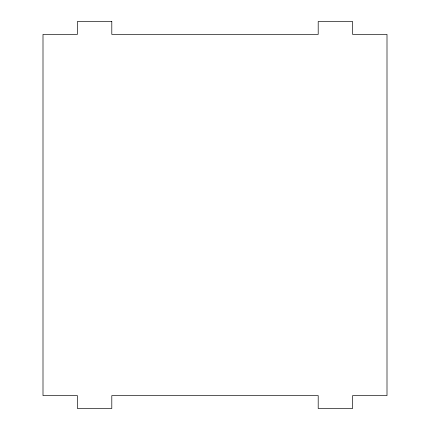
<?xml version="1.0" encoding="UTF-8"?>
<svg xmlns="http://www.w3.org/2000/svg" width="430" height="430" viewBox="0 0 430 430"><rect width="100%" height="100%" fill="white"/><g stroke="black" fill="none" stroke-linecap="round" stroke-linejoin="round"><path stroke-width="0.64" d="M111.8 21.5L77.4 21.5L77.4 34.4L43 34.4L43 395.6L77.4 395.6L77.4 408.5L111.8 408.5L111.8 395.6L318.2 395.6L318.2 408.5L352.6 408.5L352.6 395.6L387 395.6L387 34.4L352.6 34.4L352.6 21.5L318.2 21.5L318.2 34.4L111.8 34.4L111.8 21.5"/></g></svg>
